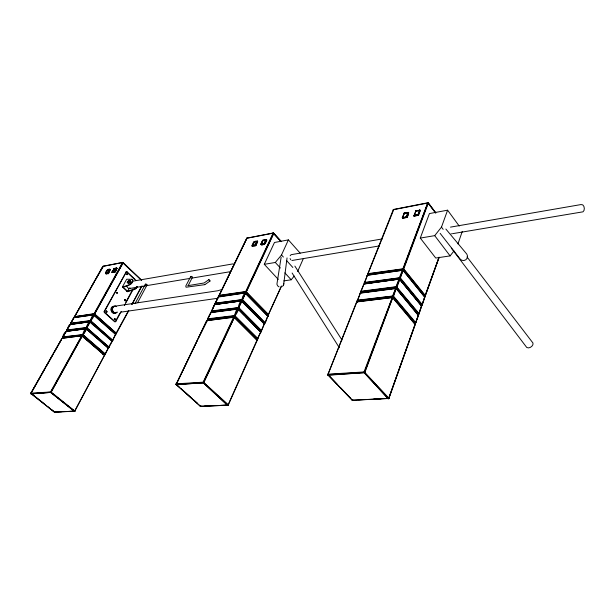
<?xml version="1.0" encoding="UTF-8"?>
<svg xmlns="http://www.w3.org/2000/svg" width="615" height="615" viewBox="0 0 615 615"><rect width="100%" height="100%" fill="white"/><g stroke="black" fill="none" stroke-linecap="round" stroke-linejoin="round"><path stroke-width="0.92" d="M136.207 287.928L136.246 286.921M112.038 272.145L112.43 272.507L114.99 271.938L114.428 271.507L112.038 272.145L114.705 271.769L116.727 268.14L116.327 268.102L116.919 268.363L115.228 268.471M190.811 276.443L190.573 276.888L190.811 276.443A1.315 0.646 26.9 0 1 191.365 276.396L191.442 276.412A0.876 0.431 26.9 0 1 192.28 276.819A0.876 0.431 26.9 0 1 192.426 277.38A1.315 0.646 26.9 0 1 192.18 277.473M124.822 300.189L125.06 300.773L125.56 300.474M125.568 300.366L124.822 300.005L125.26 299.851M127.374 274.382L127.29 274.69M115.297 319.308C113.744 318.409 116.22 319.838 114.721 319.446M114.682 318.755L115.128 318.693L114.651 319.316M106.395 311.098L106.118 311.528L106.872 311.913L106.211 311.228L106.695 311.098L106.856 311.813M422.297 304.11L424.811 297.014L403.079 270.208L367.378 275.32L364.234 283L364.71 283.4L399.65 278.58L400.457 277.934L403.079 270.208M418.415 314.288L419.015 313.919L421.613 306.201L399.396 279.01L398.858 279.264L396.083 286.628L396.237 287.651L418.623 314.234L421.629 305.932L399.573 279.079L363.896 284.069L360.744 291.533L360.951 292.202L396.237 287.651L397.052 286.997L399.842 279.356L399.22 279.002L364.272 283.815L363.711 284.584M395.806 288.074L392.631 295.8L392.785 296.822L415.379 323.336L418.423 314.949L395.806 288.074L360.544 292.702L357.177 300.758L357.653 301.173L392.785 296.822L393.6 296.169L396.291 288.266L360.282 292.94C359.644 294.108 361.682 291.987 360.382 292.917L357.4 301.135M415.133 324.828C414.987 322.598 414.81 325.835 415.233 324.343L414.733 323.921M252.411 246.161C251.051 245.508 255.809 244.201 255.794 245.677M198.56 337.981L207.539 320.3L206.947 320.292L176.051 384.606L176.159 383.852L203.381 382.176L228.173 404.632L228.08 405.185L200.413 406.307L175.944 384.229L203.542 382.607L228.08 405.185L227.465 405.2L203.027 382.469L233.615 317.132L234.507 317.209L203.773 382.768L176.128 384.698L197.73 339.695M175.998 383.921L176.313 384.752M257.67 241.664C256.916 239.996 254.318 244.885 255.548 245.769M368.039 273.652L368.193 274.628L367.739 273.936L393.246 209.738L428.378 202.919L403.655 269.224L368.193 274.628L367.716 274.229L368.039 273.652L403.578 268.717L425.396 295.584L425.226 296.222L424.611 296.207L402.825 268.909L427.725 202.773L435.374 212.667M105.434 273.383C110.316 271.438 107.833 274.805 105.511 273.56C109.009 275.459 109.362 267.417 110.246 269.793M415.14 324.151L388.703 398.405L352.211 400.204L327.772 374.766L356.562 302.042C358.184 300.935 355.985 303.072 356.792 301.95L392.808 297.529L415.002 323.967M420.245 210.553L419.638 210.253L420.253 210.607L418.561 215.265L417.985 214.597L419.714 210.153L418.115 214.673L413.826 215.481L417.985 214.597L418.607 215.189M413.834 215.419L418.262 214.796L420.007 210.215M414.041 215.873L413.964 215.358L414.041 215.873L418.385 214.935L420.137 210.315M367.808 273.752L367.939 274.598M418.769 314.011L419.007 313.519L396.429 286.651L361.043 291.249L360.951 292.202M364.557 282.416L364.71 283.4L364.557 282.416L400.196 277.719L422.213 304.517L422.044 305.155L421.421 305.148L399.65 278.58L399.496 277.565L402.233 270.285L403.217 270.377M415.286 212.352L413.964 215.819L414.379 216.111M357.5 300.182L357.177 300.758L357.653 301.173L357.5 300.182L393.339 295.961L415.763 322.621L415.171 323.39M404.247 213.789L404.293 213.105L402.379 218.025L406.776 217.103L408.552 212.521L408.045 212.467L406.377 216.772L406.799 217.525L402.571 218.087M402.264 217.687C406.184 217.333 408.906 217.756 408.352 212.36M351.988 399.589L352.556 400.296L388.918 398.459L415.217 324.651L392.316 297.345L363.911 372.283L388.057 398.735L389.003 398.297L364.334 371.944L328.095 374.189L327.772 374.766L328.256 375.227L364.795 372.629L392.808 297.529M402.31 217.579C403.179 219.417 402.041 216.926 402.51 218.033M328.095 374.189L328.256 375.227L327.857 374.266M206.871 320.846L207.539 320.3L206.755 320.5L176.136 384.244M207.639 319.685L207.678 318.854L234.646 315.549L257.823 338.527L257.731 339.08L257.147 339.08L234.515 316.418C236.198 305.486 242.033 306.954 234.515 316.418L207.816 319.723L207.516 318.931M127.359 274.451L127.397 274.075M242.095 301.027C240.357 299.336 237.897 307.123 238.305 308.33L260.752 331.047L261.329 331.055L261.429 330.501L238.743 307.585L211.506 310.959L211.276 311.459L211.645 311.828L238.305 308.33L242.018 300.866L214.758 304.417L211.399 311.69M264.412 324.389L264.289 323.636L264.235 324.459L264.335 323.813L241.741 300.72L238.305 308.33L241.895 300.773L214.589 304.61C214.251 305.594 215.742 303.564 214.404 304.848M267.986 316.218L267.771 316.579L267.871 315.933L245.539 292.901C243.994 293.201 241.618 298.383 242.056 300.328L264.319 323.098L264.896 323.106L264.988 322.552L242.495 299.582L215.296 303.141L215.073 303.641L215.435 304.002L242.056 300.328L245.616 292.84L218.517 296.661L215.112 303.38L215.435 304.002L215.296 303.141L218.348 296.853C219.693 296 217.249 297.752 218.709 296.837M215.189 303.871L215.135 303.226M282.508 286.406L283.592 285.006L283.815 283.254M268.54 314.649L267.863 315.195L268.655 314.842L245.923 291.51L219.063 295.369L218.84 295.869L219.201 296.23L246.3 292.071L273.829 233.454L273.191 232.977L245.585 291.794L268.079 315.311L281.47 286.267M281.416 241.664L273.398 232.954L246.899 238.113L219.063 295.369L219.201 296.23L218.902 295.454M264.988 322.552L264.319 323.098L265.08 322.898C266.118 322.291 267.817 314.811 268.017 316.087L267.948 316.502M283.592 285.006L287.044 257.923M367.747 275.066L367.07 275.605L367.962 275.213L367.378 275.32L364.457 283.369M244.009 314.857L237.982 308.73L234.515 316.418L238.136 308.792L227.588 310.206M360.821 292.025L364.057 283.853L399.312 279.056L421.629 305.932M207.493 319.085L210.96 312.243L237.844 308.715L260.837 332.346L260.722 331.6L245.992 316.856M257.201 340.464L257.078 339.711L233.785 316.933M127.528 281.524C127.835 283.061 130.303 279.848 128.297 280.663A2.045 1.507 9.9 0 1 129.411 280.279L130.903 281.401L130.196 282.7L128.704 283.546L127.22 282.423A1.514 1.169 79.1 0 1 127.636 281.316C127.097 283.707 129.627 281.409 130.188 280.732A1.514 1.169 79.2 0 0 129.481 282.031L129.319 282.047A2.06 1.514 9.8 0 0 128.058 282.762L128.704 283.546M124.753 300.389L125.037 299.851M114.59 319.077L115.343 319.377M106.318 311.982C107.517 312.466 105.28 311.482 106.595 311.075M418.162 315.718L418.008 314.719L418.5 315.449L415.525 323.106M281.14 257.193L276.911 284.176L277.626 285.821L279.064 286.89M246.554 238.551L247.307 238.22L246.554 238.551L218.948 296.038M246.669 238.751L246.753 238.197M211.345 311.036C211.368 313.681 213.505 304.825 214.589 304.61L241.826 300.835M252.273 246.131L255.579 245.4L257.362 241.157L255.463 245.285L252.073 245.923L255.702 245.539L257.616 241.372M254.249 242.325L254.241 241.733L255.994 241.649M256.209 244.839L257.693 241.703L257.162 241.165M361.043 291.249L361.197 292.24L360.782 291.664L396.321 286.99L418.907 314.004L418.215 314.15L419.007 313.519L421.367 306.001M117.234 292.909C117.488 292.233 115.674 293.363 117.327 292.717M266.441 239.604L265.988 239.558L266.61 239.973L264.757 243.947L264.158 243.44L264.711 244.009L264.158 243.44L260.937 244.263L264.496 243.732L266.272 239.458L264.158 243.44L264.473 244.109M262.859 240.404C274.751 235.822 255.079 252.819 262.982 240.088C260.745 241.941 260.499 249.298 262.982 240.542M136.422 287.151L136.715 286.89A1.507 1.161 79.6 0 1 136.015 288.181L135.953 288.289A2.053 1.507 9.5 0 1 134.693 288.996L134.362 288.973M418.561 215.265L417.985 214.597L418.484 215.327M190.95 277.319L190.612 276.642M112.606 340.541L115.828 334.183L93.964 314.765L73.854 317.586L70.41 323.552L70.694 323.982L90.351 321.268C97.662 312.858 92.212 312.343 90.351 321.268L112.184 340.487L112.891 340.31L90.443 320.53L70.571 323.244L70.571 323.944M108.378 347.875L105.334 354.232L104.742 354.355L82.587 335.229C84.509 326.135 89.998 326.673 82.587 335.229L62.938 337.658C62.115 336.182 64.952 331.37 66.589 331.224L85.308 328.779M112.191 341.602L111.953 340.918L112.145 341.402M267.886 315.856L264.742 323.175M104.665 355.355L82.195 335.644L61.931 338.335L30.75 393.416L54.504 412.235L74.907 411.158L51.014 391.986L30.811 393.146L53.482 411.358M176.067 384.513L200.475 406.284C201.42 406.261 199.675 405.4 200.413 406.307L227.927 405.239L257.139 339.803M264.242 323.851L261.175 331.116M260.837 332.346L260.722 331.6M261.544 330.693L260.96 331.17M265.111 322.744L264.527 323.213M261.144 244.47L260.975 244.07M266.272 239.458L264.258 243.509L261.068 244.017M261.267 244.616C264.296 246.715 269.916 237.075 264.104 240.104M66.704 330.047C66.212 332.6 68.557 324.182 70.241 324.305L90.128 321.66L86.492 328.218L66.558 330.47L66.704 330.047L86.577 327.48L109.186 347.214L108.478 347.39L86.492 328.218C86.115 326.511 88.552 321.929 90.113 321.707L112.153 341.041M124.753 300.166L125.537 300.55L124.906 299.974M116.504 292.548L117.173 292.44M402.994 270.193L399.65 278.58L402.994 270.193L402.387 270.062M396.16 288.158L392.785 296.822L395.783 288.366L396.429 288.443M352.949 399.973L352.387 400.273L327.926 374.65L356.954 301.727L392.67 297.422L364.341 372.767L392.493 297.353M90.244 321.737L70.018 324.343L66.635 330.67M257.531 241.303C254.648 239.95 251.312 244.04 252.511 246.338M112.245 272.437L112.13 271.938L114.598 271.669L116.412 268.017M109.778 269.285C110.308 272.322 104.988 274.498 105.457 273.221M74.423 316.464L74.546 317.202L94.61 314.096L123.185 262.513L122.477 262.559L94.003 313.85L115.874 333.607L116.573 333.43L94.295 313.612L74.254 316.771L74.546 317.202L74.353 316.717L94.41 313.957L116.273 333.361L116.081 333.707M70.571 323.244L70.694 323.982L70.502 323.498L90.566 320.876L112.453 340.556L115.628 334.068M103.282 354.601L105.442 354.048L82.933 334.591L62.815 336.912L62.815 337.62M30.919 393.1L31.05 393.869L51.076 392.385L82.441 335.775L81.687 335.852L50.445 392.124L74.715 411.358L50.638 392.155L30.85 393.738L45.133 368.516M128.097 282.477C128.312 283.223 126.752 282.323 127.513 282.139M402.433 217.518L402.641 218.194L406.753 217.387M124.76 300.128C126.244 300.42 124.499 301.219 125.452 300.589M127.274 273.898L126.698 273.959L127.428 274.475M61.608 411.735L54.235 411.942L74.792 411.204L104.673 354.986L74.438 411.435L50.607 392.432L31.05 393.869M85.8 328.595L108.417 348.021L104.742 354.355L105.273 354.355L82.802 334.837L62.738 337.174L62.938 337.658L62.815 336.912M457.944 243.917L462.249 231.494M116.858 268.255C116.581 270.054 114.136 273.875 112.068 271.984M112.23 272.368C115.758 268.432 112.307 268.409 116.727 268.14M113.521 270.308L112.368 272.499M388.988 397.628L414.564 325.812M424.811 296.345L438.833 257.677M439.079 257.155L425.396 295.584L424.611 296.207L425.488 295.807M439.164 257.385L425.149 296.084M105.619 273.606L107.179 270.8M420.291 238.074L434.72 235.645L441.478 227.112L447.597 210.184L429.416 213.574L420.291 238.074L435.743 258.046L450.095 255.894L453.955 250.974M357.269 300.274L357.315 300.681M360.082 293.201L396.137 288.504L418.408 315.626M360.813 291.341L360.859 291.756M357.346 301.019L357.438 300.52L392.877 296.169L415.594 323.259L414.964 323.252L415.763 322.621L418.423 314.949L396.291 288.266M364.326 282.516L364.71 283.4M367.07 275.605L367.962 275.213M364.403 283.254L399.665 278.288L421.79 305.148L422.305 304.74M367.885 274.482L367.978 273.975L403.425 269.039L425.296 296.061L424.611 296.207M393.269 210.176L393.623 209.438L427.917 202.75M94.349 281.793L74.346 317.079M70.694 323.982L73.285 318.901M404.293 213.105L402.433 217.871L406.653 216.972L408.414 212.429L404.101 213.144M402.779 217.11L404.147 213.159L403.993 213.52M406.969 217.372L406.377 216.772L406.969 217.372L408.714 212.944L408.045 212.467L408.537 212.652M367.847 274.167L393.815 209.415L393.17 209.938M127.328 274.551C126.744 275.036 126.836 274.09 126.913 273.821M200.536 405.946L200.413 406.307L201.113 406.1M297.622 271.53L303.164 259.015M211.183 312.205L210.607 312.674L238.028 309.099L260.752 332.008L257.147 339.08L257.946 338.719M281.355 286.067L268.079 315.311M86.246 328.656L82.587 335.229L86.377 328.694M278.272 279.387L264.296 264.319L275.32 262.467L281.509 254.964L288.404 239.888L300.182 253.157M264.296 264.319L274.467 242.487L288.404 239.888M252.158 245.931L254.472 241.941M252.657 245.3L254.341 241.995M424.934 296.299L403.232 269.355L368.193 274.628M424.796 297.691L424.542 297.091M208.408 317.678L210.737 312.866M211.452 311.39L214.151 305.832M215.242 303.579L217.91 298.075M424.665 296.837L422.213 304.517L421.421 305.148L422.113 305.002L399.735 277.926L364.295 282.831M421.536 305.863L421.621 306.608M418.538 314.242L419.107 313.742M415.048 324.074L414.941 324.574M415.294 323.344L415.863 322.844M428.009 202.773L403.04 269.578L428.009 202.773L428.517 203.065M192.38 277.35L188.067 285.844M327.826 374.62L364.226 372.313L388.795 398.589L388.057 398.735L389.003 398.297M116.696 268.248C113.383 268.555 114.375 276.981 116.835 268.194M135.023 303.618L145.363 284.276M137.614 302.657L147.039 284.983M128.235 311.144L115.874 333.607L116.566 333.307M131.864 304.371L141.396 286.598M108.901 347.444L112.184 341.471L89.506 321.814M116.289 333.668L128.819 310.59M131.987 304.533L141.973 285.921M136.123 280.432L127.128 271.907A0.83 0.638 78.3 0 0 126.229 272.03L104.212 311.351A0.846 0.669 81 0 0 104.412 312.535L114.528 321.614A0.838 0.661 82 0 0 115.443 321.445L119.948 313.12M125.806 302.288L133.009 288.965M114.528 321.614L114.913 321.56A0.838 0.661 82 0 0 115.835 321.391L121.24 311.398M124.391 305.563L132.948 289.734M137.483 286.567L134.285 289.527L127.536 291.748L122.408 286.967L126.652 279.233L131.518 279.287L132.786 279.925C133.801 284.676 126.236 286.213 123.161 287.136L127.636 291.31L129.473 287.935M110.246 269.716C107.879 266.979 106.733 280.317 110.193 269.455M108.271 273.014C102.251 276.635 107.417 266.948 110.277 269.631M114.913 321.56L104.796 312.474A0.846 0.669 81 0 1 104.604 311.298L126.229 272.03M112.384 272.353L114.067 268.478L114.467 268.617M108.724 272.507L109.87 270.469M93.511 314.742C92.511 318.655 86.538 326.888 93.841 314.711M105.534 273.383L107.733 269.762M66.374 331.124L62.738 337.543M141.673 280.225L122.946 262.382L102.997 266.241L74.415 317.163M46.071 366.855L53.136 354.401M54.082 352.741L61.146 340.287M63.314 336.474L64.221 334.883M65.121 333.284L66.397 331.3M67.204 329.617L70.456 324.405L70.056 324.659M95.294 280.125L103.405 266.326L102.728 266.472L74.469 316.825M105.519 273.183L107.902 272.76M413.964 215.358L414.164 216.034L418.607 214.95M117.196 293.009L116.635 293.063M415.494 211.322L416.109 211.314M403.94 213.39L408.337 212.436M228.173 404.632L227.465 405.2L203.219 382.822L176.059 384.536M261.429 330.501L260.752 331.047L238.282 308.084L211.46 311.79M254.033 246.054L255.855 245.523M262.789 240.288L266.626 239.873M253.934 241.979L257.485 241.234M114.329 318.801L114.298 319.5M290.157 255.732L291.141 254.679L382.315 238.912M114.498 271.576L114.951 271.999L114.428 271.507L112.061 272.068L114.229 268.44M73.892 317.901L74.077 317.548M62.253 338.411L62.438 338.058M190.688 276.565L185.776 286.052L186.068 287.228L204.787 284.66M54.804 411.965L54.389 412.165L55.012 412.004M356.492 302.226L357.177 301.681M363.596 284.353L364.18 284.069M257.577 339.142L260.752 332.008M228.303 404.816L227.465 405.2M283.846 280.886L291.187 279.787L294.224 276.074M268.655 314.842L245.823 291.81L219.002 295.661L219.025 296.192M129.411 280.279L128.381 280.755M116.658 292.356L117.234 293.048L116.727 292.279M206.74 320.653L234.154 316.894L257.085 340.233M218.164 297.091L218.732 296.622M74.892 411.043L74.161 411.366M105.442 354.048L104.742 354.355M112.883 340.18L112.184 340.487M109.178 347.083L108.478 347.39L112.084 340.956M135.431 288.635L134.516 289.027M61.946 338.465L62.461 338.235M69.895 324.874L70.264 324.489M66.028 331.693L66.589 331.224M73.592 317.955L74.031 317.648M102.736 266.61L103.405 266.326L102.866 266.779M252.204 245.677L255.34 245.177L257.078 241.257M108.202 273.306L107.786 272.752L108.248 273.283M107.748 270.108L107.402 269.785L107.84 270.031M273.598 233.085L245.792 292.371L273.598 233.085L246.746 238.289M116.888 268.532L116.635 268.063L114.336 268.501M106.187 311.551L106.826 311.966M393.715 209.692L394.015 209.569M204.895 284.637L210.069 280.993L208.869 279.641L204.126 282.969L187.982 285.66M135.446 288.62L136.015 288.181M114.69 319.508L115.289 319.477M106.779 312.005L106.349 312.005M129.158 280.532L129.742 280.871M134.839 288.766L127.636 291.31M113.967 268.578L114.452 268.77M70.494 323.798L90.436 321.107L112.453 340.556M66.543 330.363L86.7 327.826L108.886 347.144L108.686 347.49M114.79 319.592L115.19 319.569M399.396 279.01L396.237 287.651L399.573 279.079M108.386 348.044L108.432 348.321M104.95 354.455L82.671 335.067L62.938 337.658M105.449 354.171L102.859 354.548M104.619 355.078L81.864 335.675M404.109 213.221L404.332 213.666M241.211 300.943L264.327 324.043L261.513 330.847L260.752 331.047M264.296 324.167L264.35 323.736M260.675 331.808L260.522 331.554M122.408 286.967C125.514 285.96 133.455 284.545 132.456 279.61L131.518 279.287M360.759 292.655L360.382 293.14M74.907 411.158L66.312 411.543M257.362 339.196L257.654 338.788L234.807 315.956L207.47 319.216L207.816 319.723L207.678 318.854L211.16 312.412M414.026 216.026L415.909 210.991M221.008 289.757L217.941 290.726L114.598 306.255M418.215 315.372L418.008 314.719M408.045 212.467L406.507 216.849L402.333 217.679M419.638 210.253L420.306 210.737L419.937 210.146M352.787 400.219L351.949 399.888M421.621 305.286L422.221 304.925L424.788 297.283L403.194 270.646L402.233 270.285M102.836 266.395L123.077 262.436L94.203 314.35L123.223 262.636M419.814 210.138L415.609 210.953M107.425 269.8L110.07 269.339M419.922 210.222L415.448 211.199L415.802 210.907M108.609 269.731L110.123 269.447M406.1 213.044L408.66 212.759M420.13 210.445L415.586 211.176M416.793 215.657L414.272 216.119L413.787 215.527M125.844 272.099A0.83 0.638 78.3 0 1 126.736 271.976L127.128 271.907M132.379 281.263L233.316 263.827M450.488 227.127L581.029 204.564C584.442 203.819 585.395 210.307 582.982 211.829L452.463 233.692M379.586 245.892L291.864 260.506M129.696 288.466L190.035 278.403M191.918 278.088L230.571 271.646M126.767 291.464L127.159 291.395M111.261 307.731L111.646 307.669M104.212 311.351L104.604 311.298M104.412 312.535L104.796 312.474M367.532 275.105L402.81 270.177M120.648 312.174L217.779 298.267M115.443 321.445L115.835 321.391M86.023 328.556L65.89 331.531M213.313 312.074L225.69 310.46M65.974 331.339L86.1 328.894L108.486 348.513M247.107 238.09L219.009 295.807M136.676 286.897L134.447 288.796M204.833 405.954L214.143 405.577M220.654 405.316L228.28 404.954L257.231 340.31L234.2 317.279L207.047 320.592M358.591 399.742L366.11 399.435M373.628 399.135L381.146 398.827M451.502 233.831L451.102 233.738M418.215 314.15L396.429 287.428L361.197 292.24M414.964 323.252L392.985 296.599L357.653 301.173M427.579 202.965L428.501 203.311L435.766 213.074M115.874 333.607L94.287 314.188L74.546 317.202M257.147 339.08L234.646 316.233L207.816 319.723M273.191 232.977L273.875 233.239M273.037 233.154L280.74 241.18M122.477 262.559L141.611 280.417M408.122 212.36L408.721 212.828M398.858 279.264L399.819 279.633M395.591 288.12L395.983 288.089M392.101 297.391L392.716 297.529M391.947 297.622L392.916 297.991M245.101 292.817L267.909 315.918M244.939 293.009L267.979 316.348M237.621 308.761L238.12 308.884M93.342 314.911L115.866 334.745M81.687 335.852L104.711 355.555M200.936 406.323L200.221 406.031M54.835 412.188L54.235 411.942M108.478 347.39L86.569 328.056L66.835 330.793M264.319 323.098L242.195 300.135L215.435 304.002M267.863 315.195L245.923 292.179L219.201 296.23M82.441 335.775L81.903 335.875L50.661 392.639L82.325 335.698L62.038 338.273L30.842 393.269L44.534 404.047M136.161 287.359L136.038 288.335L134.916 288.758M85.985 328.618L86.408 328.841M328.256 375.227L327.972 374.966L364.149 372.69L388.449 398.751M252.427 246.331L252.073 245.923M130.119 280.947L130.903 281.401M210.03 280.978L208.816 279.641M129.212 281.847L130.196 282.7M90.282 321.883C85.931 326.188 84.593 333.253 90.113 321.707L69.756 324.712M245.816 293.094C241.272 298.252 240.542 305.863 245.539 292.901L218.463 297.037M126.675 274.482L126.698 274.282M48.301 406.999L49.8 408.176M51.306 409.359L53.567 411.127M255.663 245.723L255.24 245.108L255.779 245.631M254.218 241.856L254.326 242.21M211.645 311.828L211.299 311.321L238.336 307.769L261.36 330.924M115.835 334.245L93.949 314.811L73.685 317.755L70.617 323.598M177.558 385.513L178.98 386.781M181.11 388.68L192.472 398.804M193.894 400.073L197.446 403.24M106.287 311.221L106.933 311.805M126.736 271.976L134.347 279.195M242.018 300.866L264.373 323.805M337.028 384.083L327.795 374.435M340.279 387.458L350.688 398.243M275.32 262.467L280.402 268.009M284.845 272.86L291.187 279.787M281.509 254.964L283.392 257.055M286.544 260.537L292.84 267.494M274.229 233.785L281.14 241.511M66.62 330.24L66.704 330.755M445.875 229.057L466.8 254.103L467.554 256.055L467.208 258.1L465.87 259.745L463.895 260.537L461.819 260.283L460.143 259.015L440.14 233.339M466.993 256.893L532.982 343.055C533.805 345.891 529.177 349.097 526.748 347.467L451.349 248.168M434.72 235.645L450.095 255.894M441.478 227.112L443.169 229.372M428.378 202.919L435.781 212.828M447.597 210.184L459.236 226.066M214.712 304.786L214.95 304.586M215.25 303.964L215.227 303.433L242.087 299.766L264.927 322.975M294.877 266.095L342.002 340.041M292.11 273.029L339.342 347.744M290.088 258.577L290.764 259.753M357.084 301.934L356.792 302.165M145.494 284.66A0.984 0.454 27.8 0 1 145.87 284.03A0.984 0.454 27.8 0 1 147.093 284.93A0.984 0.454 27.8 0 1 146.039 285.06M135.069 303.426A0.992 0.446 27.6 0 1 135.815 303.464M116.297 312.681A3.359 2.645 81 0 1 112.484 309.36A3.359 2.645 81 0 1 116.227 306.631M116.981 312.159A3.359 2.645 81 0 1 116.481 312.581M130.449 288.181A3.313 2.56 79.3 0 1 126.613 285.575M115.182 312.766A3.352 2.645 81 0 1 111.207 309.945A3.352 2.645 81 0 1 114.536 306.608M115.428 312.789A3.521 2.775 81 0 1 111.069 309.96A3.521 2.775 81 0 1 114.782 306.554M117.219 312.105A3.529 2.775 81 0 1 113.444 312.189A3.529 2.775 81 0 1 112.799 307.439A3.529 2.775 81 0 1 116.481 306.624M116.566 292.609L116.573 292.571M234.307 316.956L203.25 383.068L234.307 316.956"/></g></svg>
